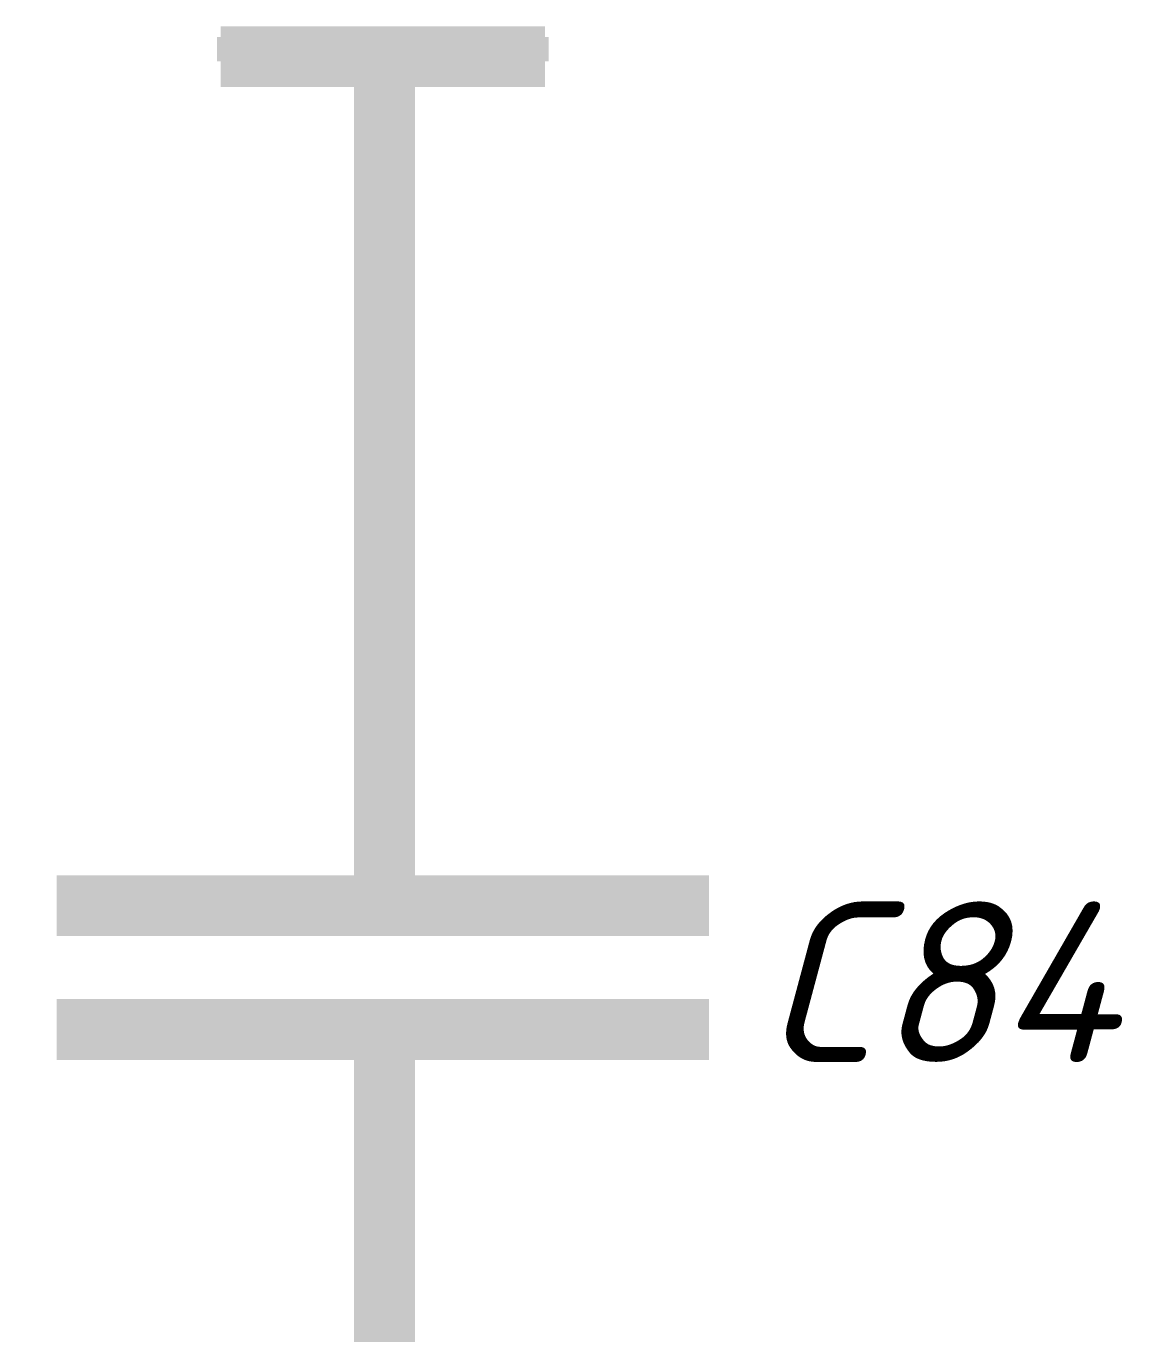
# Model space of a CAD drawing. Header units: inches. Extents: x 0 to 841, y 0 to 594.
# Drawn here: x 785.6 to 799.13, y 501.71 to 517.83 of the extents above; entities that cross this region are included whole.
import ezdxf

# ---------------------------------------------------------------- set-up
doc = ezdxf.new("R2010")
doc.units = ezdxf.units.IN
doc.layers.add('Sheet', color=255, linetype='Continuous')
doc.styles.get("Standard").update_dxf_attribs({"font": 'isocpeui.ttf'})

msp = doc.modelspace()

# ---------------------------------------------------------------- linework, layer by layer
at = {"layer": 'Sheet'}
for points in [[(791.997, 517.459, 0.749, 0.749, 0), (788, 517.459, 0.749, 0.749, 0)], [(790.021, 512.473, 0.749, 0.749, 0), (790.021, 517.459, 0.749, 0.749, 0)], [(787.955, 517.549, 0.3, 0.3, 0), (792.042, 517.549, 0.3, 0.3, 0)], [(790.021, 512.473, 0.3, 0.3, 0), (790.021, 517.549, 0.3, 0.3, 0)], [(790.021, 512.473, 0.749, 0.749, 0), (790.021, 506.993, 0.749, 0.749, 0)], [(790.021, 507.487, 0.3, 0.3, 0), (790.021, 512.473, 0.3, 0.3, 0)], [(794.018, 506.993, 0.749, 0.749, 0), (785.978, 506.993, 0.749, 0.749, 0)], [(794.018, 505.466, 0.749, 0.749, 0), (785.978, 505.466, 0.749, 0.749, 0)], [(790.021, 505.466, 0.749, 0.749, 0), (790.021, 499.986, 0.749, 0.749, 0)], [(790.021, 504.972, 0.3, 0.3, 0), (790.021, 499.986, 0.3, 0.3, 0)]]:
    msp.add_lwpolyline(points, format="xyseb", dxfattribs=at)

# ---------------------------------------------------------------- texts
msp.add_text('C84', height=1.9764, dxfattribs=at).set_placement((794.647, 505.062))

doc.saveas('drawing.dxf')
